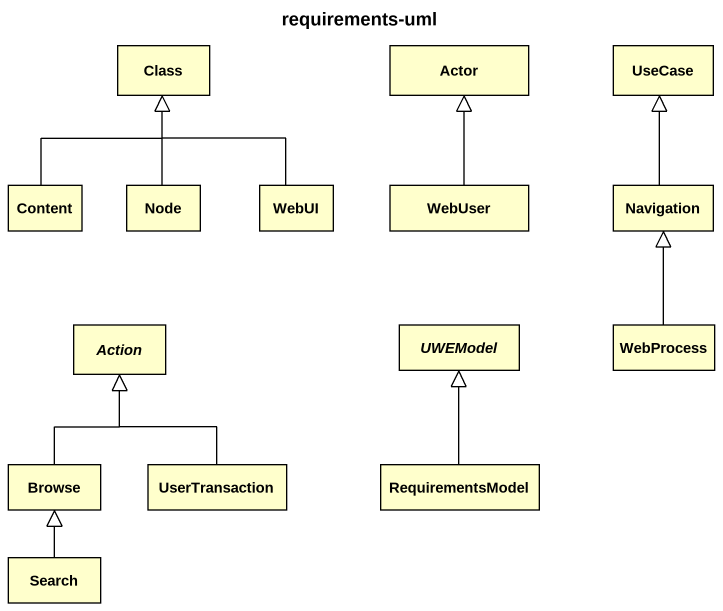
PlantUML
@startuml
title requirements-uml
hide circle
hide empty members
class "Class" as Class_
class "Actor" as Actor_
class "UseCase" as UseCase_
class Content
class "Node" as Node_
class WebUI
class WebUser
class Navigation
abstract class "Action" as Action_
abstract class UWEModel
class WebProcess
class Browse
class UserTransaction
class RequirementsModel
class Search
Content -up-|> Class_
Node_ -up-|> Class_
WebUI -up-|> Class_
WebUser -up-|> Actor_
Navigation -up-|> UseCase_
WebProcess -up-|> Navigation
Browse -up-|> Action_
UserTransaction -up-|> Action_
RequirementsModel -up-|> UWEModel
Search -up-|> Browse
@enduml
